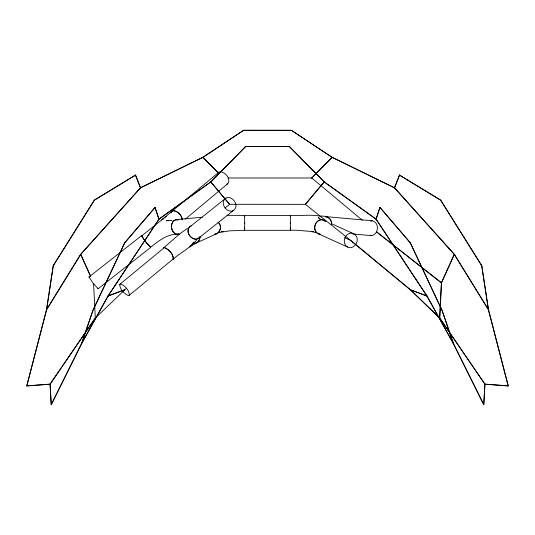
<?xml version="1.0" encoding="UTF-8"?>
<svg xmlns="http://www.w3.org/2000/svg" width="535" height="535" viewBox="0 0 535 535"><rect width="100%" height="100%" fill="white"/><g stroke="black" fill="none" stroke-linecap="round" stroke-linejoin="round"><path stroke-width="0.8" d="M244.649 229.635L244.649 230.311L229.689 230.839L218.775 232.618M244.649 223.536L244.649 215.411L290.344 215.411C300.302 215.966 310.32 214.334 320.184 216.14C325.527 215.558 332.128 217.785 331.533 224.285M290.344 229.635L290.344 230.311L244.649 230.311L244.649 227.943M290.344 223.536L290.344 215.411L290.344 216.087M119.733 284.399C119.813 289.448 124.214 293.902 128.661 295.761L173.32 258.9C173.246 253.857 168.846 249.397 164.399 247.544L119.733 284.399L120.475 283.858C124.922 285.717 129.323 290.177 129.396 295.22M484.864 384.183L439.65 318.071L441.382 282.848L376.453 231.862M439.75 318.037L441.495 282.848L454.342 254.366M483.714 404.701L484.857 384.157M410.479 289.783L439.737 318.004L484.957 384.123L483.821 404.701L453.473 343.597L426.977 295.962L376.098 219.116L324.23 181.86L289.388 146.51M172.303 259.308L173.333 259.141C173.387 254.165 169.1 249.571 164.68 247.678L163.65 247.845L179.506 234.016L187.665 228.258M200.016 236.972C199.923 239.914 197.763 242.897 194.78 243.398M53.199 265.701L46.512 309.678L26.75 385.909M50.089 384.21L26.803 385.969L46.619 309.691L53.313 265.708L94.381 200.19L135.529 175.146M199.883 237.44L199.261 240.148L197.803 242.241L195.542 243.258L194.225 243.264M376.005 219.123L379.924 207.433M376.105 219.169L380.024 207.473M95.263 318.011L50.043 384.123L51.179 404.701L81.527 343.597L92.843 310.474L124.648 242.81M51.28 404.721L81.628 343.651L92.943 310.514L124.742 242.857L155.07 207.493M171.167 212.843L171.588 211.659L172.919 210.696C177.546 210.83 182.054 215.077 182.114 219.778M484.911 384.21L508.196 385.969L488.381 309.691L454.248 254.372L394.462 187.852L399.451 175.079M394.556 187.838L399.551 175.126M441.388 282.828L454.248 254.319M163.215 218.741L141.554 236.022L146.944 243.499L150.643 247.11M81.534 343.597L108.03 295.955L158.902 219.116L210.77 181.86L245.612 146.51M81.628 343.651L108.123 296.002L158.989 219.176L210.83 181.947M46.518 309.651L80.658 254.312L140.458 187.778L202.905 157.25L243.612 130.259M46.612 309.712L80.752 254.372L140.538 187.852L202.952 157.343L243.679 130.346L291.354 130.359L332.041 157.343L394.482 187.865M53.212 265.674L94.287 200.13L135.469 175.059M50.136 384.183L95.35 318.071M171.146 212.629L172.143 211.185L218.848 172.19L220.46 171.608C225.101 172.584 229.856 177.299 228.666 182.335L227.669 183.779L185.264 219.183M218.186 173.159L218.848 172.19M200.197 236.577L198.819 238.376C191.971 241.873 184.374 231.829 189.992 226.372L191.45 225.904M192.941 243.231L193.877 242.087C188.674 249.524 179.72 252.821 173.333 259.141M305.338 204.303L324.163 181.86L289.308 146.583L245.652 146.603L210.843 181.94L229.649 204.303L305.371 204.337L350.719 240.442L410.472 289.776L426.95 295.935M305.411 204.377L324.237 181.94M124.655 242.796L154.989 207.419M228.271 177.988L311.745 177.988L332.034 157.257M311.778 178.028L332.108 157.337M226.004 198.057C219.905 201.976 224.887 210.89 231.013 211.258L233.227 210.629C239.326 206.711 234.343 197.789 228.218 197.428L226.004 198.057L190.794 226.084C184.695 230.003 189.684 238.924 195.803 239.292L198.017 238.663L233.227 210.629M198.017 238.663L199.749 237.092M196.572 240.188L189.718 247.096L195.716 243.218M171.588 211.659L161.824 219.865L166.459 216.1M196.378 242.957L216.876 233.648C221.136 231.301 221.684 225.195 218.053 222.005M126.494 288.218L95.304 318.037L93.598 283.67M225.081 207.954L229.615 204.343M150.509 246.902L150.669 247.437L98.126 288.726L92.856 282.854L88.984 276.983L141.528 235.694L142.196 236.229M150.542 247.31C158.019 241.593 165.803 234.798 175.667 234.29M172.584 259.442L173.32 258.9M108.057 295.929L124.548 289.763M108.097 296.029L124.588 289.863M226.599 184.167L227.669 183.779M172.143 211.185L173.748 210.603C177.908 211.452 181.606 215.057 182.234 219.297M202.37 217.237L176.737 219.524C168.07 221.102 170.966 236.416 179.693 234.19M177.286 234.404L178.657 233.955M370.768 221.222L372.166 220.768C379.616 222.226 378.887 234.464 371.618 235.647L352.746 233.962M214.689 234.303C220.159 233.655 222.54 226.058 218.34 222.426M214.482 234.31L216.876 233.648M325.454 216.949L326.878 216.715M313.657 231.401C305.94 231.474 298.155 229.776 290.344 230.284L290.344 227.943M313.824 231.381L311.497 231.668L316.218 232.618M172.076 220.36L166.171 220.687L168.612 220.714M26.803 385.862L50.089 384.103M177.566 219.872L175.333 219.918L173.4 220.982C169.528 225.409 171.688 235.206 178.69 234.009M243.646 130.252L291.354 130.252M245.652 146.496L289.348 146.496M227.141 215.311L244.649 215.438L244.649 216.087M484.911 384.103L508.196 385.862M372.166 220.768L326.21 216.662C329.687 217.21 331.539 220.861 331.647 224.105M221.169 231.381L223.496 231.668L221.276 231.374M353.722 233.795L351.328 233.133C343.129 233.494 341.323 246.789 350.111 247.758C356.932 247.284 360.276 237.252 353.722 233.795L331.526 223.71M325.628 221.59L324.123 220.346L321.729 219.678C313.53 220.046 311.724 233.34 320.512 234.31M320.304 234.31C311.591 233.046 313.724 219.805 321.936 219.684L324.304 220.433L325.768 221.731M176.737 219.524L178.142 219.979M370.253 235.199L371.618 235.647M410.419 289.87L426.91 296.036L453.372 343.651L483.72 404.721M344.654 237.687L350.719 240.442M318.118 233.648L347.717 247.096M320.044 218.581L318.272 217.605L320.819 219.751M399.531 175.059L440.693 200.117L481.788 265.674M399.471 175.146L440.639 200.204L481.701 265.734L488.381 309.685M291.388 130.259L332.101 157.257L394.529 187.765L454.335 254.306L488.482 309.651M324.17 181.947L376.025 219.189L426.883 296.015M376.52 231.775L441.475 282.808M150.669 247.437L145.4 241.566L141.528 235.694M88.984 276.983L89.653 277.518M350.686 240.489L410.405 289.863L439.656 318.078M311.745 177.988L362.295 220.193M202.966 157.257L218.648 173.22M202.892 157.337L218.574 173.3M380.01 207.419L410.345 242.796M379.93 207.493L410.265 242.863L442.057 310.521L453.372 343.644M210.763 181.94L229.575 204.383M410.352 242.81L442.157 310.474L453.473 343.604M80.752 254.319L90.562 276.08M80.658 254.366L90.462 276.12M135.549 175.079L140.544 187.792M135.449 175.126L140.444 187.838M155.076 207.433L158.995 219.123M154.976 207.473L158.895 219.169M97.965 288.191L98.126 288.726M508.25 385.909L488.488 309.671L481.801 265.701M50.143 384.157L51.286 404.701M290.344 222.861L290.344 228.385M244.649 222.861L244.649 228.385"/></g></svg>
